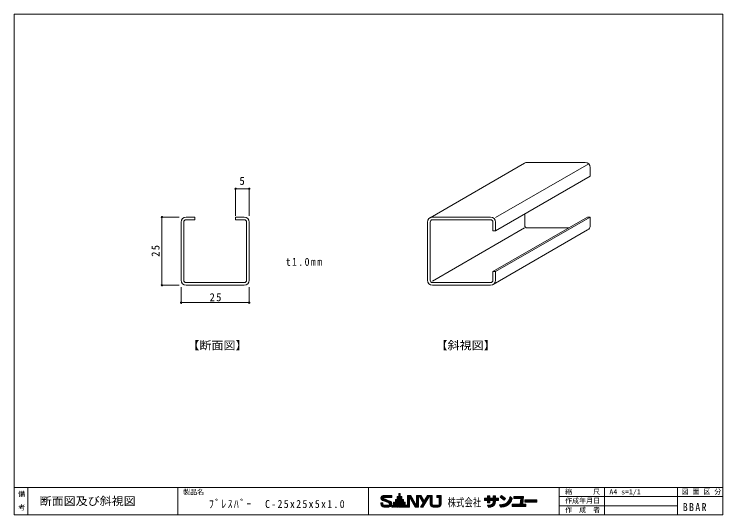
# Model space of a CAD drawing. Units: millimetres, scale not verified, with parts at other scales. Extents: x -193 to 197, y -138 to 137.
import ezdxf
from ezdxf.enums import TextEntityAlignment as Align

# ---------------------------------------------------------------- set-up
doc = ezdxf.new("R2010")
doc.units = ezdxf.units.MM
doc.header["$LTSCALE"] = 1.5
doc.header["$PDMODE"] = 32
doc.header["$PDSIZE"] = 0.75
for name, color, linetype, lineweight in [('0-1_本体', 7, 'Continuous', 18), ('0-8_寸法線', 4, 'Continuous', 9), ('F-0_図面枠', 4, 'Continuous', 9)]:
    doc.layers.add(name, color=color, linetype=linetype, lineweight=lineweight)
doc.layers.add('F-2_文字1', color=7, linetype='Continuous')
doc.layers.add('F-3_文字2', color=7, linetype='Continuous')
doc.styles.add('ＭＳ ゴシック', font='')
doc.styles.get('ＭＳ ゴシック').set_extended_font_data('MS Gothic')

msp = doc.modelspace()

# ---------------------------------------------------------------- linework, layer by layer
at = {"layer": '0-1_本体'}
for p, q in [((35.796, 24.891), (87.758, 54.891)), ((89.183, 55.273), (120.983, 55.273)), ((123.833, 52.423), (123.833, 47.773)), ((71.871, 17.773), (123.833, 47.773)), ((-98.189, 25.27), (-93.539, 25.27)), ((-98.189, 23.77), (-93.539, 23.77)), ((-93.539, 23.77), (-93.539, 25.27)), ((-71.039, 25.27), (-66.389, 25.27)), ((-71.039, 23.77), (-71.039, 25.27)), ((-71.039, 23.77), (-66.389, 23.77)), ((37.221, 23.773), (69.021, 23.773)), ((87.833, 26.988), (87.833, 20.623)), ((123.833, 25.273), (123.833, 20.623)), ((-101.039, -9.38), (-101.039, 22.42)), ((-99.539, -9.38), (-99.539, 22.42)), ((-65.039, -9.38), (-65.039, 22.42)), ((-63.539, -9.38), (-63.539, 22.42)), ((34.371, 22.423), (34.371, -9.377)), ((70.446, -11.845), (122.408, 18.155)), ((89.183, 19.273), (111.94, 19.273)), ((70.371, -4.727), (70.371, -9.377)), ((-98.189, -10.73), (-66.389, -10.73)), ((-98.189, -12.23), (-66.389, -12.23)), ((37.221, -12.227), (69.021, -12.227))]:
    msp.add_line(p, q, dxfattribs=at)
at = {"layer": '0-1_本体', "color": 4, "lineweight": 9}
for p, q in [((71.871, 24.92), (122.998, 54.438)), ((37.221, 25.273), (69.021, 25.273)), ((71.871, -4.727), (123.833, 25.273)), ((35.871, 22.423), (35.871, -9.377)), ((71.871, 22.423), (71.871, 17.773)), ((37.123, -9.882), (87.734, 19.338)), ((70.371, -4.727), (71.871, -4.727)), ((71.871, -4.727), (71.871, -9.377)), ((37.221, -10.727), (69.021, -10.727))]:
    msp.add_line(p, q, dxfattribs=at)
at = {"layer": '0-1_本体'}
for points in [[(70.371, -4.727), (122.333, 25.273), (123.833, 25.273)], [(70.371, 22.423), (70.371, 17.773), (71.871, 17.773)]]:
    msp.add_lwpolyline(points, dxfattribs=at)
for centre, radius, start, end in [((89.183, 52.423), 2.85, 90, 120), ((120.983, 52.423), 2.85, 0, 90), ((-98.189, 22.42), 2.85, 90, 180), ((-98.189, 22.42), 1.35, 90, 180), ((-66.389, 22.42), 2.85, 0, 90), ((-66.389, 22.42), 1.35, 0, 90), ((37.221, 22.423), 2.85, 90, 180), ((37.221, 22.423), 1.35, 90, 180), ((69.021, 22.423), 1.35, 0, 90), ((89.183, 20.623), 1.35, 180, 270), ((120.983, 20.623), 2.85, 300, 0), ((-98.189, -9.38), 2.85, 180, 270), ((-98.189, -9.38), 1.35, 180, 270), ((-66.389, -9.38), 2.85, 270, 0), ((-66.389, -9.38), 1.35, 270, 0), ((37.221, -9.377), 2.85, 180, 270), ((69.021, -9.377), 2.85, 270, 0), ((69.021, -9.377), 1.35, 270, 0)]:
    msp.add_arc(centre, radius, start, end, dxfattribs=at)
at = {"layer": '0-1_本体', "color": 4, "lineweight": 9}
for centre, radius, start, end in [((69.021, 22.423), 2.85, 0, 90), ((37.221, -9.377), 1.35, 180, 270)]:
    msp.add_arc(centre, radius, start, end, dxfattribs=at)
at = {"layer": '0-8_寸法線'}
for p, q in [((-71.039, 40.796), (-63.539, 40.796)), ((-71.039, 40.796), (-71.039, 25.943)), ((-63.539, 40.796), (-63.539, 25.943)), ((-111.596, 25.27), (-111.596, -12.23)), ((-111.596, 25.27), (-101.994, 25.27)), ((-111.596, -12.23), (-101.994, -12.23)), ((-101.039, -21.765), (-101.039, -13.213)), ((-63.539, -21.765), (-63.539, -13.213)), ((-101.039, -21.765), (-63.539, -21.765))]:
    msp.add_line(p, q, dxfattribs=at)
for p in [(-71.039, 40.796), (-63.539, 40.796), (-111.596, 25.27), (-111.596, -12.23), (-101.039, -21.765), (-63.539, -21.765)]:
    msp.add_point(p, dxfattribs=at)
at = {"layer": 'F-0_図面枠', "color": 7, "lineweight": 18}
for p, q in [((-192.765, 136.694), (196.735, 136.694)), ((196.735, -138.305), (196.735, 136.694)), ((196.735, -133.305), (196.735, -133.305))]:
    msp.add_line(p, q, dxfattribs=at)
at = {"layer": 'F-0_図面枠', "lineweight": 18}
for p, q in [((-192.765, -123.305), (196.735, -123.305)), ((-185.265, -123.305), (-185.265, -138.305)), ((-102.765, -123.305), (-102.765, -138.305)), ((1.985, -123.305), (1.985, -138.305)), ((106.735, -138.305), (106.735, -123.305)), ((131.735, -138.305), (131.735, -123.305)), ((171.735, -138.305), (171.735, -123.305)), ((106.735, -128.305), (196.735, -128.305)), ((106.735, -133.305), (171.735, -133.305))]:
    msp.add_line(p, q, dxfattribs=at)
at = {"layer": 'F-0_図面枠'}
for p, q in [((8.891, -128.489), (14.748, -128.489)), ((9.02, -128.278), (14.748, -128.278)), ((9.215, -128.067), (14.748, -128.067)), ((9.542, -127.856), (14.748, -127.856)), ((10.085, -127.734), (14.748, -127.734)), ((14.748, -128.766), (14.748, -127.734)), ((17.746, -128.2), (18.29, -128.2)), ((17.746, -134.062), (17.746, -128.2)), ((17.957, -134.062), (17.957, -128.2)), ((18.167, -134.062), (18.167, -128.2)), ((18.29, -134.062), (18.29, -128.2)), ((18.712, -126.535), (19.311, -126.535)), ((18.712, -134.062), (18.712, -126.535)), ((18.922, -134.062), (18.922, -126.535)), ((19.133, -134.062), (19.133, -126.535)), ((19.311, -128.2), (19.311, -126.535)), ((19.311, -128.2), (20.277, -128.2)), ((19.344, -134.062), (19.344, -128.2)), ((19.555, -134.062), (19.555, -128.2)), ((19.766, -134.062), (19.766, -128.2)), ((19.977, -134.062), (19.977, -128.2)), ((20.188, -134.062), (20.188, -128.2)), ((20.277, -129.821), (20.277, -128.2)), ((23.408, -127.734), (25.239, -127.734)), ((23.408, -134.062), (23.408, -127.734)), ((23.619, -134.062), (23.619, -127.734)), ((23.829, -134.062), (23.829, -127.734)), ((24.04, -134.062), (24.04, -127.734)), ((24.245, -127.709), (27.813, -134.062)), ((24.251, -134.062), (24.251, -127.734)), ((24.501, -127.734), (28.055, -134.062)), ((24.743, -127.734), (28.297, -134.062)), ((24.985, -127.734), (28.453, -133.91)), ((25.239, -127.734), (28.337, -133.249)), ((28.337, -133.249), (28.337, -127.734)), ((28.337, -127.734), (29.403, -127.734)), ((28.559, -134.062), (28.559, -127.734)), ((28.77, -134.062), (28.77, -127.734)), ((28.981, -134.062), (28.981, -127.734)), ((29.192, -134.062), (29.192, -127.734)), ((29.403, -134.062), (29.403, -127.734)), ((29.636, -127.734), (30.875, -127.734)), ((29.636, -127.734), (32.014, -131.739)), ((29.881, -127.734), (32.265, -131.75)), ((30.126, -127.734), (32.388, -131.544)), ((30.372, -127.734), (32.511, -131.337)), ((30.617, -127.734), (32.633, -131.13)), ((30.875, -127.734), (32.633, -130.695)), ((30.893, -134.062), (34.65, -127.734)), ((31.139, -134.062), (34.895, -127.734)), ((31.384, -134.062), (35.14, -127.734)), ((31.629, -134.062), (35.385, -127.734)), ((31.874, -134.062), (35.631, -127.734)), ((32.633, -130.695), (34.391, -127.734)), ((34.391, -127.734), (35.631, -127.734)), ((35.864, -132.396), (35.864, -127.734)), ((35.864, -127.734), (36.93, -127.734)), ((36.075, -132.524), (36.075, -127.734)), ((36.286, -132.524), (36.286, -127.734)), ((36.497, -132.524), (36.497, -127.734)), ((36.708, -132.524), (36.708, -127.734)), ((36.93, -132.396), (36.93, -127.734)), ((39.594, -127.734), (41.859, -127.734)), ((39.594, -128.8), (39.594, -127.734)), ((39.805, -128.8), (39.805, -127.734)), ((40.016, -128.8), (40.016, -127.734)), ((40.227, -128.8), (40.227, -127.734)), ((40.438, -128.8), (40.438, -127.734)), ((40.649, -128.8), (40.649, -127.734)), ((40.86, -128.8), (40.86, -127.734)), ((41.015, -132.524), (41.015, -127.734)), ((41.226, -132.524), (41.226, -127.734)), ((41.437, -132.524), (41.437, -127.734)), ((41.648, -132.524), (41.648, -127.734)), ((41.859, -132.396), (41.859, -127.734)), ((67.396, -129.179), (67.396, -127.926)), ((67.396, -127.926), (68.648, -127.926)), ((67.607, -131.651), (67.607, -127.926)), ((67.818, -131.651), (67.818, -127.926)), ((68.029, -131.651), (68.029, -127.926)), ((68.24, -131.651), (68.24, -127.926)), ((68.451, -131.651), (68.451, -127.926)), ((68.648, -129.179), (68.648, -127.926)), ((70.593, -127.926), (71.845, -127.926)), ((70.593, -129.179), (70.593, -127.926)), ((70.804, -133.336), (70.804, -127.926)), ((71.015, -133.13), (71.015, -127.926)), ((71.226, -132.878), (71.226, -127.926)), ((71.437, -132.556), (71.437, -127.926)), ((71.648, -132.107), (71.648, -127.926)), ((71.845, -129.179), (71.845, -127.926)), ((74.345, -128.655), (75.108, -127.662)), ((74.473, -128.488), (76.616, -130.136)), ((74.602, -128.321), (76.744, -129.969)), ((74.73, -128.154), (76.873, -129.802)), ((74.859, -127.986), (77.001, -129.634)), ((74.988, -127.819), (77.13, -129.467)), ((75.108, -127.662), (77.251, -129.31)), ((79.502, -129.442), (79.887, -128.157)), ((79.673, -128.87), (80.18, -128.499)), ((79.774, -128.535), (80.043, -128.338)), ((79.887, -128.157), (80.937, -129.382)), ((81.824, -129.409), (81.824, -128.157)), ((81.824, -128.157), (87.193, -128.157)), ((81.824, -128.368), (86.958, -128.368)), ((86.509, -132.494), (86.958, -128.368)), ((86.735, -132.376), (87.193, -128.157)), ((8.753, -129.121), (10.094, -129.121)), ((8.753, -131.73), (9.785, -131.73)), ((8.753, -132.33), (8.753, -131.73)), ((8.754, -131.864), (9.786, -131.864)), ((8.754, -132.075), (9.786, -132.075)), ((8.754, -132.286), (9.786, -132.286)), ((8.764, -128.911), (10.122, -128.911)), ((8.776, -129.332), (10.307, -129.332)), ((8.809, -128.7), (14.748, -128.7)), ((8.833, -129.543), (10.815, -129.543)), ((8.931, -129.754), (11.324, -129.754)), ((9.08, -129.965), (11.832, -129.965)), ((9.309, -130.176), (12.341, -130.176)), ((9.586, -130.331), (13.119, -131.797)), ((9.72, -130.387), (12.849, -130.387)), ((9.785, -132.363), (9.785, -131.73)), ((10.229, -130.598), (13.358, -130.598)), ((10.26, -129.313), (13.68, -130.732)), ((10.343, -128.766), (14.748, -128.766)), ((10.737, -130.809), (13.842, -130.809)), ((11.246, -131.02), (14.148, -131.02)), ((11.754, -131.231), (14.354, -131.231)), ((12.262, -131.442), (14.502, -131.442)), ((12.771, -131.653), (14.61, -131.653)), ((13.255, -131.864), (14.684, -131.864)), ((13.46, -132.075), (14.729, -132.075)), ((13.539, -132.286), (14.747, -132.286)), ((15.814, -131.442), (16.358, -131.442)), ((15.814, -134.062), (15.814, -131.442)), ((16.025, -134.062), (16.025, -131.442)), ((16.236, -134.062), (16.236, -131.442)), ((16.358, -134.062), (16.358, -131.442)), ((16.78, -134.062), (16.78, -129.821)), ((16.78, -129.821), (17.324, -129.821)), ((16.991, -134.062), (16.991, -129.821)), ((17.202, -134.062), (17.202, -129.821)), ((17.324, -134.062), (17.324, -129.821)), ((20.277, -129.821), (21.243, -129.821)), ((20.399, -134.062), (20.399, -129.821)), ((20.61, -134.062), (20.61, -129.821)), ((20.821, -134.062), (20.821, -129.821)), ((21.032, -134.062), (21.032, -129.821)), ((21.243, -131.442), (21.243, -129.821)), ((21.243, -131.442), (22.209, -131.442)), ((21.243, -134.062), (21.243, -131.442)), ((21.454, -134.062), (21.454, -131.442)), ((21.665, -134.062), (21.665, -131.442)), ((21.876, -134.062), (21.876, -131.442)), ((22.087, -134.062), (22.087, -131.442)), ((22.209, -133.063), (22.209, -131.442)), ((24.474, -134.062), (24.474, -128.546)), ((24.474, -128.546), (27.571, -134.062)), ((30.635, -134.062), (32.014, -131.739)), ((35.864, -132.419), (35.886, -132.419)), ((39.594, -128.8), (40.793, -128.8)), ((40.793, -132.396), (40.793, -128.8)), ((65.715, -129.179), (67.396, -129.179)), ((65.715, -130.497), (65.715, -129.179)), ((65.715, -129.231), (73.46, -129.231)), ((65.715, -129.442), (73.46, -129.442)), ((65.715, -129.653), (73.46, -129.653)), ((65.715, -129.864), (73.46, -129.864)), ((65.715, -130.075), (73.46, -130.075)), ((65.715, -130.286), (73.46, -130.286)), ((65.715, -130.497), (67.396, -130.497)), ((67.396, -131.651), (67.396, -130.497)), ((67.396, -131.651), (68.648, -131.651)), ((68.648, -129.179), (70.593, -129.179)), ((68.648, -130.497), (70.593, -130.497)), ((68.648, -131.651), (68.648, -130.497)), ((69.796, -132.538), (71.335, -132.347)), ((70.086, -132.29), (71.309, -132.137)), ((70.276, -132.053), (71.283, -131.928)), ((70.488, -133.426), (70.488, -131.633)), ((70.593, -131.026), (70.593, -130.497)), ((70.593, -133.426), (70.593, -131.028)), ((71.845, -129.179), (73.46, -129.179)), ((71.845, -130.497), (73.46, -130.497)), ((71.845, -131.021), (71.845, -130.497)), ((73.46, -130.497), (73.46, -129.179)), ((74.345, -128.655), (76.487, -130.303)), ((74.716, -134.073), (77.443, -132.074)), ((75.117, -134.041), (80.787, -129.885)), ((75.518, -134.008), (80.672, -130.23)), ((75.924, -133.972), (80.521, -130.603)), ((76.378, -133.901), (80.317, -131.014)), ((76.487, -130.303), (77.251, -129.31)), ((76.917, -133.767), (80.027, -131.488)), ((77.649, -133.493), (79.544, -132.103)), ((78.256, -131.478), (80.887, -129.55)), ((78.881, -130.759), (80.869, -129.302)), ((79.165, -130.289), (80.731, -129.141)), ((79.347, -129.894), (80.593, -128.981)), ((79.472, -129.541), (80.456, -128.82)), ((79.573, -129.205), (80.318, -128.659)), ((80.783, -129.898), (80.937, -129.382)), ((80.934, -133.76), (80.934, -132.376)), ((80.934, -132.376), (85.342, -132.376)), ((81.824, -128.579), (86.723, -128.579)), ((81.824, -128.79), (86.488, -128.79)), ((81.824, -129.001), (86.253, -129.001)), ((81.824, -129.212), (86.018, -129.212)), ((81.824, -129.409), (85.665, -129.409)), ((85.342, -132.376), (85.665, -129.409)), ((85.448, -132.494), (85.794, -129.317)), ((85.661, -132.494), (86.018, -129.212)), ((85.873, -132.494), (86.253, -129.001)), ((86.085, -132.494), (86.488, -128.79)), ((86.297, -132.494), (86.723, -128.579)), ((86.735, -132.376), (88.383, -132.376)), ((87.888, -131.354), (87.888, -130.036)), ((87.888, -130.036), (94.48, -130.036)), ((87.888, -130.194), (94.48, -130.194)), ((87.888, -130.405), (94.48, -130.405)), ((87.888, -130.616), (94.48, -130.616)), ((87.888, -130.827), (94.48, -130.827)), ((87.888, -131.037), (94.48, -131.037)), ((87.888, -131.248), (94.48, -131.248)), ((87.888, -131.354), (94.48, -131.354)), ((88.383, -133.76), (88.383, -132.376)), ((94.48, -131.354), (94.48, -130.036)), ((8.761, -132.496), (9.799, -132.496)), ((8.795, -132.707), (9.881, -132.707)), ((8.856, -132.918), (10.083, -132.918)), ((8.948, -133.129), (14.553, -133.129)), ((9.078, -133.34), (14.423, -133.34)), ((9.257, -133.551), (14.245, -133.551)), ((9.511, -133.762), (13.991, -133.762)), ((9.937, -133.973), (13.564, -133.973)), ((10.452, -133.029), (12.985, -133.029)), ((10.485, -134.062), (13.16, -134.062)), ((13.275, -132.918), (14.645, -132.918)), ((13.468, -132.707), (14.707, -132.707)), ((13.541, -132.496), (14.74, -132.496)), ((14.848, -134.062), (14.848, -133.063)), ((14.848, -133.063), (15.392, -133.063)), ((14.848, -134.062), (15.392, -134.062)), ((15.024, -134.062), (15.024, -133.063)), ((15.235, -134.062), (15.235, -133.063)), ((15.392, -134.062), (15.392, -133.063)), ((15.814, -134.062), (16.358, -134.062)), ((16.78, -134.062), (17.324, -134.062)), ((17.746, -134.062), (18.29, -134.062)), ((18.712, -134.062), (23.175, -134.062)), ((22.209, -133.063), (23.175, -133.063)), ((22.297, -134.062), (22.297, -133.063)), ((22.508, -134.062), (22.508, -133.063)), ((22.719, -134.062), (22.719, -133.063)), ((22.93, -134.062), (22.93, -133.063)), ((23.141, -134.062), (23.141, -133.063)), ((23.175, -134.062), (23.175, -133.063)), ((23.408, -134.062), (24.474, -134.062)), ((27.571, -134.062), (29.403, -134.062)), ((30.635, -134.062), (31.874, -134.062)), ((35.869, -132.524), (36.944, -132.524)), ((35.899, -132.735), (37.035, -132.735)), ((35.957, -132.946), (37.29, -132.946)), ((36.048, -133.157), (41.675, -133.157)), ((36.177, -133.368), (41.546, -133.368)), ((36.357, -133.579), (41.366, -133.579)), ((36.617, -133.79), (41.106, -133.79)), ((37.083, -134.001), (40.641, -134.001)), ((37.529, -132.996), (40.194, -132.996)), ((37.529, -134.062), (40.194, -134.062)), ((40.433, -132.946), (41.766, -132.946)), ((40.689, -132.735), (41.824, -132.735)), ((40.779, -132.524), (41.854, -132.524)), ((67.447, -133.043), (68.971, -132.854)), ((67.447, -133.043), (67.857, -134.254)), ((67.516, -133.247), (71.298, -132.776)), ((67.585, -133.451), (71.12, -133.011)), ((67.655, -133.655), (70.895, -133.252)), ((67.724, -133.859), (70.602, -133.501)), ((67.793, -134.063), (70.183, -133.766)), ((67.857, -134.254), (69.139, -134.095)), ((68.978, -132.853), (71.361, -132.556)), ((73.955, -132.771), (75.54, -132.643)), ((73.955, -132.771), (74.515, -134.089)), ((74.049, -132.993), (74.4, -132.735)), ((74.134, -133.192), (74.801, -132.703)), ((74.219, -133.392), (75.203, -132.67)), ((74.303, -133.591), (75.604, -132.638)), ((74.388, -133.79), (76.035, -132.583)), ((74.473, -133.99), (76.569, -132.453)), ((74.515, -134.089), (75.831, -133.983)), ((80.934, -132.494), (88.383, -132.494)), ((80.934, -132.705), (88.383, -132.705)), ((80.934, -132.916), (88.383, -132.916)), ((80.934, -133.127), (88.383, -133.127)), ((80.934, -133.338), (88.383, -133.338)), ((80.934, -133.549), (88.383, -133.549)), ((80.934, -133.76), (88.383, -133.76))]:
    msp.add_line(p, q, dxfattribs=at)
at = {"layer": 'F-0_図面枠', "color": 7, "lineweight": 18}
msp.add_lwpolyline([(-192.765, 136.694), (-192.765, -138.305), (196.735, -138.305)], dxfattribs=at)
at = {"layer": 'F-0_図面枠'}
for centre, radius, start, end in [((10.103, -129.084), 1.35, 90.76968, 251.60579), ((10.485, -132.33), 1.732, 179.99979, 270.00009), ((10.452, -132.363), 0.666, 179.99979, 270.00009), ((10.37, -129.051), 0.284, 92.62549, 247.52919), ((12.917, -132.397), 0.632, 267.5421, 69.85329), ((13.017, -132.331), 1.731, 269.93188, 67.46921), ((37.529, -132.396), 1.665, 179.99979, 270.00009), ((37.529, -132.396), 0.6, 179.99979, 270.00009), ((40.194, -132.396), 0.6, 270.00009, 0), ((40.194, -132.396), 1.665, 270.00009, 0), ((68.742, -131.017), 1.851, 277.12369, 0.28418), ((68.742, -131.017), 3.103, 277.45369, 359.92859), ((75.266, -128.251), 4.4, 273.5696, 344.30289), ((75.262, -128.248), 5.762, 273.9684, 344.73839)]:
    msp.add_arc(centre, radius, start, end, dxfattribs=at)

# ---------------------------------------------------------------- texts
at = {"layer": '0-1_本体', "style": 'ＭＳ ゴシック', "width": 1.1}
for s, p in [('【断面図】', (-97.531, -48.766)), ('【斜視図】', (38.856, -48.766))]:
    msp.add_text(s, height=4.399, dxfattribs=at).set_placement(p, align=Align.BOTTOM_LEFT)
at = {"layer": '0-8_寸法線', "color": 7, "style": 'ＭＳ ゴシック'}
msp.add_text('5', height=4.399, dxfattribs=at).set_placement((-68.976, 41.631), align=Align.BOTTOM_LEFT)
at = {"layer": '0-8_寸法線', "color": 7, "insert": (-112.814, 3.439), "char_height": 4.399, "attachment_point": 7, "rotation": 90, "style": 'ＭＳ ゴシック'}
msp.add_mtext('\\T1.27;\\W0.95;25', dxfattribs=at)
at = {"layer": '0-8_寸法線', "color": 7, "char_height": 4.399, "attachment_point": 7, "style": 'ＭＳ ゴシック'}
for s, insert in [('\\T1.28;\\W0.9;t1.0mm', (-43.485, -1.578)), ('\\T1.27;\\W0.95;25', (-85.327, -21.054))]:
    msp.add_mtext(s, dxfattribs=dict(at, insert=insert))
at = {"layer": 'F-0_図面枠', "color": 7, "style": 'ＭＳ ゴシック', "width": 0.75}
msp.add_text('株式会社', height=4.399, dxfattribs=at).set_placement((45.475, -135.08), align=Align.BOTTOM_LEFT)
at = {"layer": 'F-2_文字1', "style": 'ＭＳ ゴシック'}
for s, p in [('製品名', (-99.913, -127.933)), ('縮\u3000\u3000\u3000尺', (110.053, -127.829)), ('図 面 区 分', (174.085, -127.746)), ('備', (-190.679, -129.018)), ('作成年月日', (110.053, -132.756)), ('考', (-190.5, -136.44)), ('作\u3000成\u3000者', (110.053, -137.829))]:
    msp.add_text(s, height=2.749, dxfattribs=at).set_placement(p, align=Align.BOTTOM_LEFT)
at = {"layer": 'F-3_文字2', "style": 'ＭＳ ゴシック'}
msp.add_text('A4 s=1/1', height=2.749, dxfattribs=at).set_placement((134.395, -127.882), align=Align.BOTTOM_LEFT)
at = {"layer": 'F-3_文字2', "style": 'ＭＳ ゴシック', "width": 1.1}
msp.add_text('断面図及び斜視図', height=4.399, dxfattribs=at).set_placement((-178.744, -134.33), align=Align.BOTTOM_LEFT)
at = {"layer": 'F-3_文字2', "char_height": 4.399, "attachment_point": 7, "style": 'ＭＳ ゴシック'}
for s, insert in [('\\T1.27;\\W0.9;ﾌﾞﾚｽﾊﾞｰ\u3000C-25x25x5x1.0', (-85.738, -134.791)), ('\\T1.28;\\W0.9;BBAR', (174.721, -136.282))]:
    msp.add_mtext(s, dxfattribs=dict(at, insert=insert))

doc.saveas('drawing.dxf')
